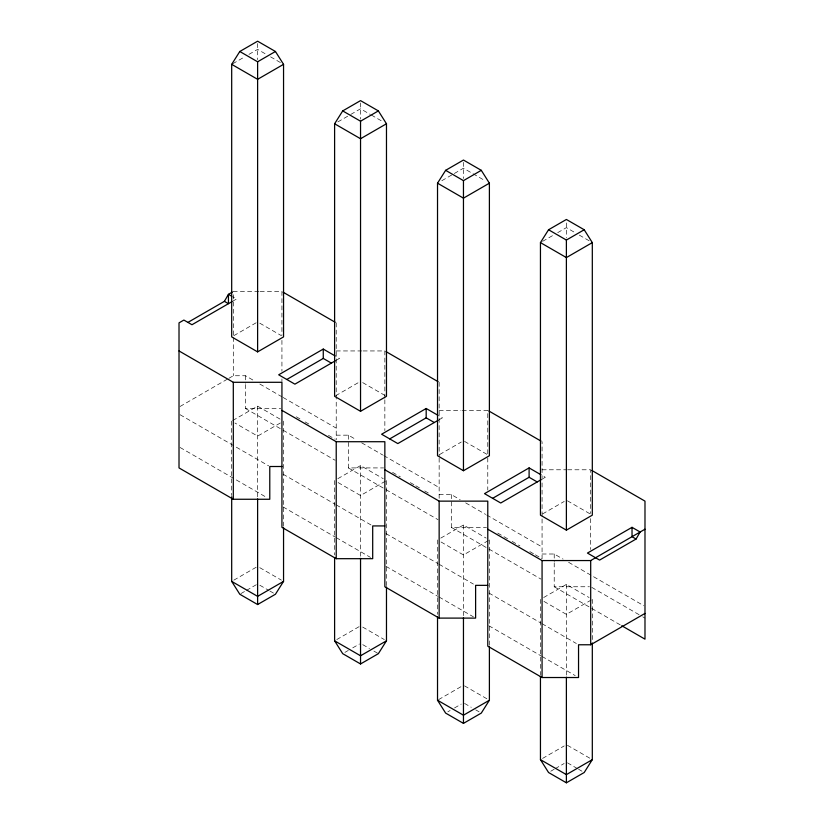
<?xml version="1.0" encoding="UTF-8"?>
<svg xmlns="http://www.w3.org/2000/svg" width="824" height="824" viewBox="0 0 824 824"><rect width="100%" height="100%" fill="white"/><g stroke="black" fill="none" stroke-linecap="round" stroke-linejoin="round"><path stroke-width="0.62" stroke-dasharray="4.12 3.09" d="M232.77 63.726L244.656 56.866M248.972 54.363L257.613 49.378L266.265 54.363M337.85 121.9L349.737 115.041M350.818 114.412L360.541 108.799L370.264 114.412M232.492 301.347L236.55 299.009L232.492 296.671M441.849 180.693L463.459 168.22L485.068 180.693M233.851 335.656L256.542 322.555M180.116 406.448L227.764 378.937M228.876 378.298L233.305 375.744L245.459 375.744L254.317 380.853M336.429 360.181L339.467 358.43L336.223 356.555M542.614 241.36L553.419 235.128M557.735 232.625L566.387 227.64L575.028 232.625M232.77 420.498L257.613 406.15L282.467 420.498M280.315 423L257.613 436.102L234.922 423M335.687 395.705L359.46 381.976M439.347 419.601L442.385 417.85L439.151 415.976M337.85 478.672L360.541 465.57L383.232 478.672M385.395 481.175L360.541 495.523L335.687 481.175M439.686 454.498L461.296 442.024M233.851 580.137L256.542 567.036M240.907 593.599L245.356 591.024M246.479 590.386L256.501 584.597M543.078 478.559L545.313 477.271L542.068 475.397M440.768 538.093L463.459 524.991L486.15 538.093M488.313 540.596L463.459 554.943L438.605 540.596M542.614 513.918L564.224 501.445M336.769 639.558L359.46 626.456M344.937 652.381L348.284 650.445M352.744 647.87L359.429 644.018M543.686 597.513L566.387 584.412L589.078 597.513M591.23 600.016L566.387 614.364L541.533 600.016M438.605 699.607L461.296 686.505M447.865 711.802L450.089 710.515M454.549 707.94L461.234 704.077M542.614 758.399L564.224 745.926M550.782 771.223L554.119 769.286M555.242 768.648L564.152 763.498M258.901 291.521L233.305 291.521L233.305 336.182M260.178 291.521L281.932 291.521L281.932 335.224M336.223 350.942L361.818 350.942M363.096 350.942L384.849 350.942L384.849 398.497M245.459 384.561L245.459 408.488L280.675 408.488M439.151 410.362L460.904 410.362M462.182 410.362L487.777 410.362L487.777 456.64M336.223 435.165L348.387 435.165L356.133 439.635M348.387 435.165L348.387 467.919L383.593 467.919M542.068 469.783L566.387 469.783M567.664 469.783L590.695 469.783L590.695 513.486M439.151 494.585L451.305 494.585L460.163 499.694M451.305 494.585L451.305 527.339L486.51 527.339M542.068 554.006L554.222 554.006L563.08 559.115M554.222 562.823L554.222 586.76L589.438 586.76M270.581 56.866L282.467 63.726M371.346 115.041L383.232 121.9M579.344 235.128L590.149 241.36M259.776 323.183L281.386 335.656M362.704 382.604L385.395 395.705M464.54 441.396L487.231 454.498M567.458 500.817L590.149 513.918M259.848 384.046L281.993 396.828M283.096 397.467L336.223 428.14M361.664 442.828L382.697 454.972M383.809 455.61L439.151 487.561M465.694 502.887L485.614 514.392M486.727 515.031L542.068 546.981M568.611 562.308L643.884 605.764M296.331 416.81L300.77 419.364M305.199 421.929L309.628 424.484M328.467 435.36L335.121 439.202M392.605 472.389L400.361 476.869M410.342 482.627L414.771 485.192M415.883 485.83L420.312 488.385M424.741 490.95L429.18 493.504M497.748 533.097L507.718 538.855M512.147 541.409L519.903 545.89M529.884 551.647L534.312 554.202M535.425 554.84L542.068 558.682L542.068 441.716M591.797 587.399L641.669 616.187M642.771 616.826L644.986 618.103M245.459 408.488L281.993 429.582M283.096 430.221L335.121 460.256M348.387 467.919L384.911 489.003M386.013 489.641L438.038 519.676M451.305 527.339L487.829 548.424M488.941 549.062L540.966 579.097M554.222 586.76L620.637 625.097M180.116 414.75L268.665 465.869M283.034 474.171L335.059 504.206M336.171 504.844L371.593 525.29M385.962 533.591L437.987 563.626M439.089 564.265L473.398 584.072M488.879 593.012L540.904 623.047M542.007 623.686L576.326 643.493M180.116 447.494L266.451 497.346M283.034 506.914L335.059 536.96M336.171 537.598L370.481 557.405M385.962 566.335L437.987 596.38M439.089 597.019L473.398 616.826M488.879 625.756L540.904 655.801M542.007 656.44L575.214 675.608M259.776 567.664L281.386 580.137M362.704 627.085L384.314 639.558M464.54 685.887L488.313 699.607M567.458 745.308L590.149 758.399M259.848 585.236L268.758 590.386M269.881 591.024L275.443 594.248M362.766 644.656L369.451 648.519M373.911 651.094L378.371 653.669M464.571 703.439L471.256 707.291M475.716 709.866L479.063 711.802M567.499 762.859L577.521 768.648M578.644 769.286L581.981 771.223M592.312 599.388L592.312 641.7M590.695 518.626L590.695 549.474M566.387 222.964L566.387 237.92M566.387 584.412L566.387 675.896M554.222 554.006L554.222 561.566M540.451 599.388L540.451 675.031M489.394 539.967L489.394 645.099M487.777 457.928L487.777 490.053M463.459 162.38L463.459 178.499M463.459 524.991L463.459 617.31M439.151 382.295L439.151 456.846M439.151 458.134L439.151 500.158M437.523 539.967L437.523 614.333M386.477 480.547L386.477 585.679M384.849 399.784L384.849 430.633M360.541 102.959L360.541 119.078M360.541 465.57L360.541 557.055M336.223 322.864L336.223 439.841M334.606 480.547L334.606 554.913M283.549 421.126L283.549 526.258M281.932 340.363L281.932 371.212M281.932 378.927L281.932 381.502M257.613 43.538L257.613 59.658M257.613 406.15L257.613 497.634M245.459 375.744L245.459 383.294M233.305 337.459L233.305 375.744M231.688 421.126L231.688 495.492"/><path stroke-width="1.24" d="M187.923 322.4L224.396 301.347L228.444 294.333L232.337 292.077M636.077 539.03L640.124 532.016L632.029 527.329L587.45 553.069L599.604 560.083L636.077 539.03L632.029 536.692L632.029 527.329M231.688 64.344L239.794 51.49L257.613 41.2L275.443 51.49L283.549 64.344L283.549 336.903L257.613 351.879L231.688 336.903L231.688 64.344L257.613 79.32L283.549 64.344M334.606 123.765L342.712 110.91L360.541 100.621L378.371 110.91L386.477 123.765L386.477 396.323L360.541 411.3L334.606 396.323L334.606 123.765L360.541 138.741L386.477 123.765M437.523 183.185L445.63 170.331L463.459 160.041L481.288 170.331L489.394 183.185L489.394 455.744L463.459 470.72L437.523 455.744L437.523 183.185L463.459 198.162L489.394 183.185M283.549 527.535L283.549 581.384L275.443 594.248L257.613 604.538L239.794 594.248L231.688 581.384L231.688 496.769M540.451 242.606L548.557 229.752L566.387 219.462L584.206 229.752L592.312 242.606L592.312 515.165L566.387 530.141L540.451 515.165L540.451 242.606L566.387 257.582L592.312 242.606M386.477 586.966L386.477 640.814L378.371 653.669L360.541 663.959L342.712 653.669L334.606 640.814L334.606 557.477M489.394 646.387L489.394 700.235L481.288 713.09L463.459 723.379L445.63 713.09L437.523 700.235L437.523 616.898M592.312 642.977L592.312 759.656L584.206 772.51L566.387 782.8L548.557 772.51L540.451 759.656L540.451 676.319M239.794 51.49L257.613 61.79L275.443 51.49M342.712 110.91L360.541 121.21L378.371 110.91M232.09 301.584L191.971 324.738L183.876 320.062L179.014 322.864L179.014 467.919L233.305 499.262L269.778 499.262L269.778 466.508L281.932 466.508M445.63 170.331L463.459 180.631L481.288 170.331M335.152 355.937L323.266 349.067L278.687 374.807L294.899 384.159L335.419 360.768M286.793 379.483L323.266 358.43L331.361 363.106M548.557 229.752L566.387 240.052L584.206 229.752M438.069 415.358L426.183 408.488L381.615 434.227L397.817 443.58L438.337 420.188M389.711 438.904L426.183 417.85L434.289 422.527M283.549 581.384L257.613 596.36L231.688 581.384M540.987 474.779L529.101 467.908L484.533 493.648L500.734 503.001L541.255 479.609M492.639 498.324L529.101 477.271L537.207 481.947M386.477 640.814L360.541 655.78L334.606 640.814M487.777 529.204L542.068 560.557L590.695 560.557L644.986 529.204M489.394 700.235L463.459 715.201L437.523 700.235M384.849 469.783L439.151 501.136L487.777 501.136L487.777 646.181L542.068 677.524L578.541 677.524L578.541 644.77L590.695 644.77L644.986 613.427M592.312 759.656L566.387 774.622L540.451 759.656M179.014 350.942L233.305 382.295L281.932 382.295L281.932 527.339L336.223 558.682L372.695 558.682L372.695 525.928L384.849 525.928M281.932 410.362L336.223 441.716L384.849 441.716L384.849 586.76L439.151 618.103L475.613 618.103L475.613 585.349L487.777 585.349M283.034 292.159L335.121 322.225M385.962 351.58L438.038 381.646M488.879 411.001L540.966 441.067M591.797 470.422L644.986 501.136L644.986 639.156L621.749 625.735M231.482 296.084L228.444 294.333L228.444 303.685L224.396 301.347M590.695 560.557L590.695 644.77M566.387 240.052L566.387 530.141M566.387 677.184L566.387 782.8M542.068 560.557L542.068 677.524M529.101 467.908L529.101 477.271M463.459 180.631L463.459 470.72M463.459 617.763L463.459 723.379M439.151 501.136L439.151 618.103M426.183 408.488L426.183 417.85M360.541 121.21L360.541 411.3M360.541 558.342L360.541 663.959M336.223 441.716L336.223 558.682M323.266 349.067L323.266 358.43M257.613 61.79L257.613 351.879M257.613 498.922L257.613 604.538M233.305 382.295L233.305 499.262"/></g></svg>
